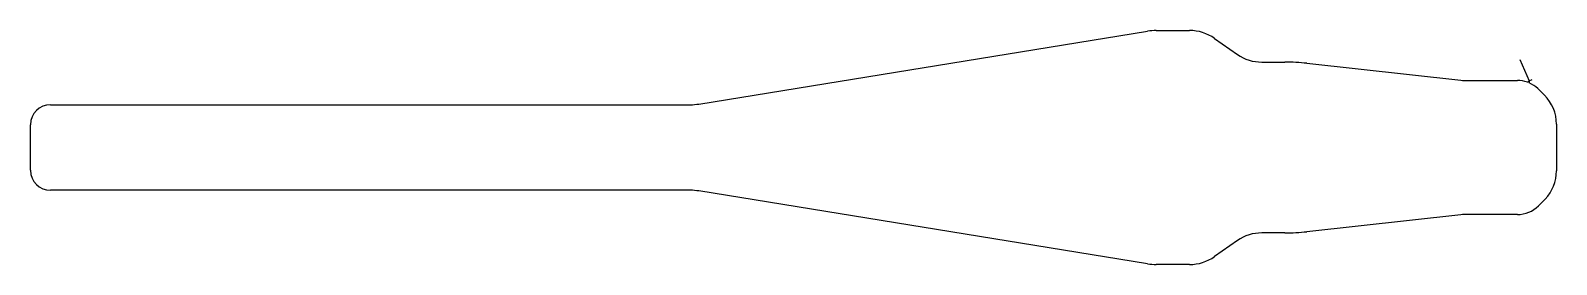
# Model space of a CAD drawing. Header units: metres. Extents: x 19 to 2312, y 19 to 371.
import ezdxf

# ---------------------------------------------------------------- set-up
doc = ezdxf.new("R2010")
doc.units = ezdxf.units.M

msp = doc.modelspace()

# ---------------------------------------------------------------- linework, layer by layer
at = {"layer": 'TOOL_0'}
for p, q in [((1023.185, 260.125), (1697.557, 369.559)), ((1710.5, 370.602), (1760.5, 370.602)), ((1798.241, 358.702), (1832.502, 334.712)), ((1869.325, 323.101), (1904.05, 323.101)), ((1936.94, 321.298), (2168.408, 295.837)), ((2256.884, 326.952), (2270.747, 294.815)), ((2172.694, 295.602), (2253.183, 295.602)), ((2268.394, 292.953), (2270.748, 294.815)), ((2270.747, 294.815), (2271.181, 291.845)), ((2270.748, 294.815), (2275.339, 296.795)), ((49, 259.103), (1010.5, 259.103)), ((2312, 229.948), (2312, 159.654)), ((19, 160.503), (19, 229.103)), ((1010.5, 130.503), (49, 130.503)), ((1697.556, 20.046), (1023.186, 129.48)), ((2168.407, 93.767), (1936.937, 68.305)), ((2253.181, 94.002), (2172.693, 94.002)), ((1832.501, 54.892), (1798.24, 30.902)), ((1904.044, 66.502), (1869.325, 66.502)), ((1760.498, 19.002), (1710.499, 19.002))]:
    msp.add_line(p, q, dxfattribs=at)
for centre, radius, start, end in [((1710.5, 289.802), 80.8, 90, 99.217629), ((1760.468, 304.701), 65.901, 55.027709, 89.972178), ((1869.326, 387.301), 64.2, 234.999426, 269.999108), ((1904.05, 22.301), 300.8, 83.722639, 90), ((2172.694, 334.802), 39.2, 263.722919, 270), ((2253.183, 250.602), 45, 70.243484, 90), ((2253.182, 250.601), 45, 46.666712, 66.423405), ((1948.796, -62.77), 481.862, 44.244448, 45.911113), ((49, 229.103), 30, 90, 180), ((1010.5, 338.303), 79.2, 270, 279.216373), ((2250.44, 229.923), 61.56, 0.023268, 44.976966), ((49, 160.503), 30, 180, 270), ((2250.5, 159.654), 61.5, 316.452084, 0), ((1010.5, 51.303), 79.2, 80.782797, 90), ((1891.363, 509.806), 563.079, 314.352856, 315.805089), ((2172.693, 54.802), 39.2, 90, 96.277081), ((2253.158, 139.06), 45.058, 270.029247, 314.961336), ((1869.325, 2.302), 64.2, 90, 125.000063), ((1904.049, 367.302), 300.8, 269.999048, 276.276982), ((1760.467, 84.904), 65.902, 270.026952, 304.971792), ((1710.499, 99.802), 80.8, 260.782258, 270)]:
    msp.add_arc(centre, radius, start, end, dxfattribs=at)

doc.saveas('drawing.dxf')
